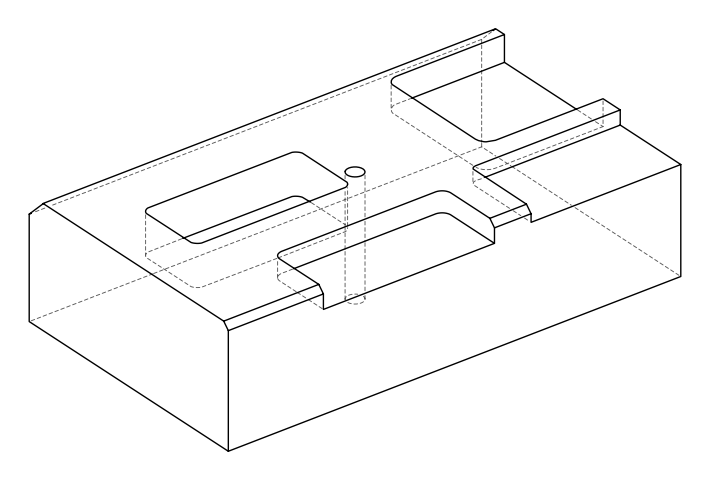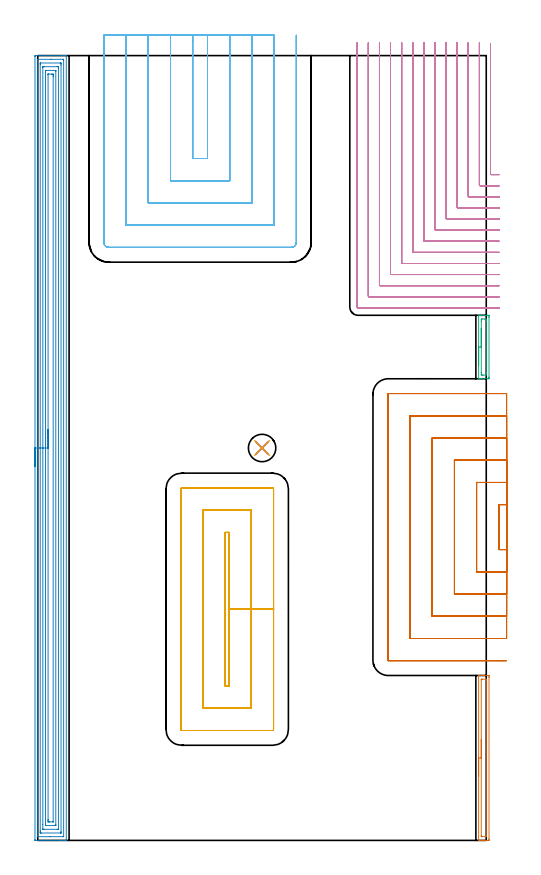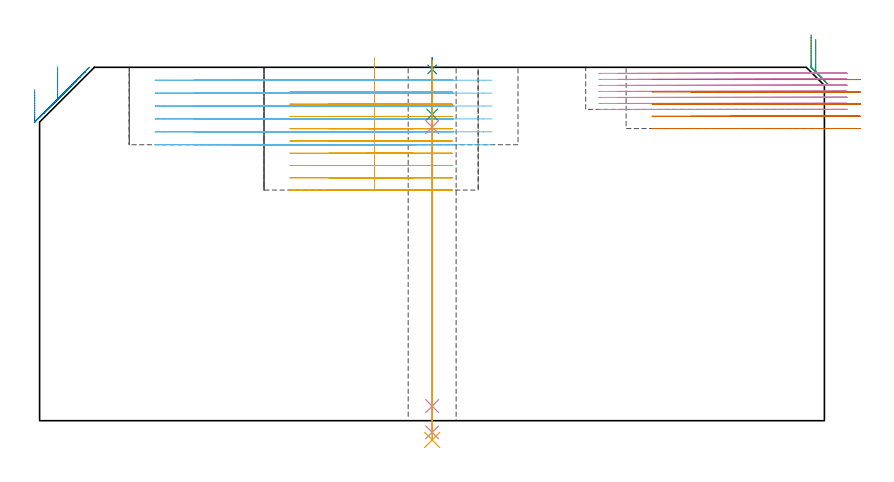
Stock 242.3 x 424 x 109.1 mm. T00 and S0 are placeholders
(PLAN: 11 operations, 6 tool changes, 109 min)
(1 AREA_MILL | FG_CHAMFER_SURFACE | UGT0205_001 | 1.62 min | 1455 mm3)
(2 AREA_MILL_1 | FG_CHAMFER_SURFACE_1 | UGT0205_001 | 20.71 min | 60550 mm3)
(3 AREA_MILL_2 | FG_CHAMFER_SURFACE_2 | UGT0205_001 | 0.74 min | 651 mm3)
(4 MILL_CORNER_NOTCH_RECTANGULAR | CORNER_NOTCH_RECTANGULAR | NXT0201_009 | Follow Part, ap 2, ae 75% | 29.34 min | 134325 mm3)
(5 MILL_RECTANGULAR_POCKET | POCKET_RECTANGULAR_STRAIGHT | NXT0201_012 | Follow Part, ap 4, ae 75% | 17.54 min | 366019 mm3)
(6 MILL_SLOT | SLOT_PARTIAL_RECTANGULAR | NXT0201_012 | Follow Part, ap 4, ae 75% | 19.97 min | 318946 mm3)
(7 MILL_SLOT_1 | SLOT_PARTIAL_RECTANGULAR_1 | NXT0201_012 | Follow Part, ap 4, ae 75% | 17.99 min | 184763 mm3)
(8 SPOT_DRILL | STEP1HOLE | NXT0321_9005460120000 | 0.03 min | 9 mm3)
(9 DRILL_BLIND_HOLE_INTO_CENTER | STEP1HOLE | UGT0301_492 | 0.07 min | 872 mm3)
(10 GUN_DRILL_THROUGH_HOLE | STEP1HOLE | UGT0307_006 | 0.54 min | 6095 mm3)
(11 DRILL_TO_ENLARGE_THROUGH_HOLE | STEP1HOLE | UGT0301_279 | 0.47 min | 11712 mm3)
(TOOL UGT0205_001 | Chamfer Mill 20 x 3 x 45 deg. | D20 FL50 Z2)
(TOOL NXT0201_009 | ENDMILL 8mm [2P460-0800-NA 1630] | D8 FL26 Z6)
(TOOL NXT0201_012 | ENDMILL 16mm [2P460-1600-NA 1630] | D16 FL38 Z6)
(TOOL NXT0321_9005460120000 | NC Spot Drill, 142deg, 12mm, Carbide, Uncoated | D12 PA142 FL30 Z2)
(TOOL UGT0301_492 | Carbide Drill 9.7 mm | D9.7 PA118 FL87 Z2)
(TOOL UGT0307_006 | Gun Drill 9 mm | D9 PA130 FL24 Z1)
(TOOL UGT0301_279 | Twist Drill 14.8 mm | D14.8 PA118 FL114 Z2)
(OP 1 AREA_MILL)
G17 G21 G94 G90
T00 M6
G54
G17 G0 G90 X238.2 Y34.55 S1061 M3
G43 Z119.1 H0
G94 G1 Y34.588 Z118.228 F250.
Y34.702 Z117.363
Y34.891 Z116.512
Y35.153 Z115.68
Y35.487 Z114.874
Y35.89 Z114.1
Y36.358 Z113.364
Y36.89 Z112.672
Y37.479 Z112.029
Y38.122 Z111.44
Y38.814 Z110.908
Y39.55 Z110.44
Y40.324 Z110.037
Y41.13 Z109.703
Y41.962 Z109.441
Y42.814 Z109.252
Y43.678 Z109.138
Y44.55 Z109.1
Y88.99
X238.203 Y89.09 Z109.089
X238.23 Y89.093 Z109.062
X238.484 Y89.1 Z108.814
X240.114 Z107.184
X240.555 Z106.742
X240.775 Z106.522
X241.445 Z105.852
X241.665 Z105.632
X242.335 Z104.958
X242.891 Z104.404
X243.226 Y89.099 Z104.069
X243.777 Y89.097 Z103.518
X243.791 Y89.093 Z103.505
X243.797 Y88.546 Z103.503
X243.8 Y87.972 Z103.5
Y0.87
X243.798 Y0.554 Z103.502
X243.791 Y0.007 Z103.505
X243.777 Y0.003 Z103.518
X243.226 Y0. Z104.069
X242.891 Z104.404
X242.335 Z104.958
X241.665 Z105.632
X241.445 Z105.852
X240.775 Z106.522
X240.555 Z106.742
X240.114 Z107.184
X239.215 Z108.084
X238.484 Z108.815
X238.23 Y0.007 Z109.062
X238.203 Y0.01 Z109.089
X238.2 Y0.11 Z109.1
Y44.55
X239.614 Z107.686
Y86.818
X239.615 Y86.869 Z107.685
X239.62 Y86.969 Z107.68
X239.63 Y87.09 Z107.67
X239.665 Y87.093 Z107.635
X240.223 Y87.099 Z107.077
X242.004 Z105.296
X242.335 Y87.093 Z104.965
X242.376 Y87.09 Z104.924
X242.383 Y86.919 Z104.917
X242.385 Y86.818 Z104.915
X242.386 Y86.768 Z104.914
Y2.282
X242.385 Y2.231 Z104.915
X242.38 Y2.131 Z104.92
X242.37 Y2.009 Z104.93
X242.335 Y2.007 Z104.965
X241.777 Y2. Z105.523
X239.996 Y2.001 Z107.304
X239.665 Y2.007 Z107.635
X239.624 Y2.01 Z107.676
X239.617 Y2.181 Z107.683
X239.615 Y2.282 Z107.685
X239.614 Y2.332 Z107.686
Y44.55
Y45.422 Z107.724
Y46.286 Z107.838
Y47.138 Z108.027
Y47.97 Z108.289
Y48.776 Z108.623
Y49.55 Z109.026
Y50.286 Z109.494
Y50.978 Z110.025
Y51.621 Z110.615
Y52.21 Z111.258
Y52.742 Z111.95
Y53.21 Z112.686
Y53.613 Z113.46
Y53.947 Z114.266
Y54.209 Z115.098
Y54.398 Z115.949
Y54.512 Z116.814
Y54.55 Z117.686
G0 Z119.1
M5
M2
(OP 2 AREA_MILL_1)
G17 G21 G94 G90
T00 M6
G54
G17 G0 G90 X-1.5 Y202. S1061 M3
G43 Z119.1 H0
Z102.2
G94 G1 Y202.038 Z101.328 F250.
Y202.152 Z100.464
Y202.341 Z99.612
Y202.603 Z98.78
Y202.937 Z97.974
Y203.34 Z97.2
Y203.808 Z96.464
Y204.34 Z95.772
Y204.929 Z95.129
Y205.572 Z94.54
Y206.264 Z94.008
Y207. Z93.54
Y207.774 Z93.137
Y208.58 Z92.803
Y209.412 Z92.541
Y210.263 Z92.352
Y211.128 Z92.238
Y212. Z92.2
Y423.376
X-1.496 Y423.777 Z92.202
X-1.492 Y423.99 Z92.206
X-1.276 Y424. Z92.422
X12.256 Z105.95
X13.674 Z107.37
X14.024 Z107.719
X14.725 Z108.424
X15.011 Z108.711
X15.381 Y423.993 Z109.072
X15.397 Y423.991 Z109.088
X15.4 Y423.823 Z109.1
Y0.177
X15.397 Y0.009 Z109.088
X15.381 Y0.007 Z109.072
X15.011 Y0. Z108.71
X14.725 Z108.424
X14.024 Z107.719
X12.79 Z106.487
X12.256 Z105.95
X11.639 Z105.334
X-1.276 Y0.001 Z92.421
X-1.492 Y0.01 Z92.206
X-1.499 Y0.226 Z92.199
Y0.254
X-1.5 Y212. Z92.2
X-0.086 Z93.614
Y421.802
X-0.085 Y421.909 Z93.615
X-0.082 Y421.962 Z93.618
X-0.08 Y421.981 Z93.62
X-0.053 Y421.99 Z93.647
X0.354 Y421.999 Z94.054
X7.189 Y422. Z100.889
X13.618 Y421.999 Z107.318
X13.863 Y421.993 Z107.563
X13.979 Y421.987 Z107.679
X13.985 Y421.628 Z107.685
X13.986 Y421.589 Z107.686
Y2.198
X13.985 Y2.091 Z107.685
X13.982 Y2.038 Z107.682
X13.98 Y2.019 Z107.68
X13.953 Y2.01 Z107.653
X13.546 Y2.001 Z107.246
X6.711 Y2. Z100.411
X0.282 Y2.001 Z93.982
X0.037 Y2.007 Z93.737
X-0.079 Y2.013 Z93.621
X-0.085 Y2.372 Z93.615
X-0.086 Y2.411 Z93.614
Y212.
X1.328 Z95.028
X1.329 Y419.226 Z95.029
X1.331 Y419.801 Z95.031
X1.334 Y419.96 Z95.034
X1.336 Y419.99 Z95.036
X1.382 Y419.995 Z95.082
X1.448 Y419.999 Z95.148
X12.059 Y420. Z105.759
X12.256 Y419.997 Z105.956
X12.452 Y419.99 Z106.152
X12.565 Y419.983 Z106.265
X12.568 Y419.907 Z106.268
X12.57 Y419.801 Z106.27
X12.571 Y419.482 Z106.271
Y418.907
Y4.774
X12.569 Y4.199 Z106.269
X12.566 Y4.04 Z106.266
X12.564 Y4.01 Z106.264
X12.518 Y4.005 Z106.218
X12.452 Y4.001 Z106.152
X1.841 Y4. Z95.541
X1.644 Y4.003 Z95.344
X1.448 Y4.01 Z95.148
X1.335 Y4.017 Z95.035
X1.332 Y4.093 Z95.032
X1.33 Y4.199 Z95.03
X1.329 Y4.518 Z95.029
X1.328 Y5.093 Z95.028
Y212.
X2.743 Z96.443
Y417.797
X2.744 Y417.894 Z96.444
X2.746 Y417.953 Z96.446
X2.749 Y417.98 Z96.449
X2.762 Y417.99 Z96.462
X2.977 Y417.995 Z96.677
X3.413 Y418. Z97.113
X10.501 Z104.201
X10.925 Y417.995 Z104.625
X11.137 Y417.99 Z104.837
X11.151 Y417.985 Z104.851
X11.154 Y417.968 Z104.854
X11.156 Y417.931 Z104.856
X11.157 Y417.877 Z104.857
Y417.336
Y6.203
X11.156 Y6.106 Z104.856
X11.154 Y6.047 Z104.854
X11.151 Y6.02 Z104.851
X11.138 Y6.01 Z104.838
X10.923 Y6.005 Z104.623
X10.487 Y6. Z104.187
X3.399 Z97.099
X2.975 Y6.005 Z96.675
X2.763 Y6.01 Z96.463
X2.749 Y6.015 Z96.449
X2.746 Y6.032 Z96.446
X2.744 Y6.069 Z96.444
X2.743 Y8.668 Z96.443
Y212.
X4.157 Z97.857
Y415.474
X4.158 Y415.616 Z97.858
X4.162 Y415.899 Z97.862
X4.164 Y415.975 Z97.864
X4.176 Y415.99 Z97.876
X4.215 Y415.994 Z97.915
X4.297 Y415.997 Z97.997
X4.521 Y416. Z98.221
X9.603 Y415.999 Z103.303
X9.697 Y415.997 Z103.397
X9.724 Y415.994 Z103.424
X9.733 Y415.992 Z103.433
X9.736 Y415.945 Z103.436
X9.74 Y415.757 Z103.44
X9.743 Y415.474 Z103.443
Y415.332
Y8.526
X9.742 Y8.384 Z103.442
X9.738 Y8.101 Z103.438
X9.736 Y8.025 Z103.436
X9.724 Y8.01 Z103.424
X9.685 Y8.006 Z103.385
X9.603 Y8.003 Z103.303
X9.379 Y8. Z103.079
X4.297 Y8.001 Z97.997
X4.203 Y8.003 Z97.903
X4.176 Y8.006 Z97.876
X4.167 Y8.008 Z97.867
X4.164 Y8.054 Z97.864
X4.16 Y8.243 Z97.86
X4.157 Y8.526 Z97.857
Y8.668
Y212.
X5.571 Z99.271
X5.572 Y413.795 Z99.272
X5.573 Y413.92 Z99.273
X5.576 Y413.981 Z99.276
X5.578 Y413.989 Z99.278
X5.586 Y413.993 Z99.286
X5.617 Y413.998 Z99.317
X7.384 Y414. Z101.084
X7.834 Y413.999 Z101.534
X8.272 Y413.996 Z101.972
X8.319 Y413.99 Z102.019
X8.322 Y413.945 Z102.022
X8.326 Y413.545 Z102.026
X8.328 Y413.045 Z102.028
X8.329 Y412.651 Z102.029
X8.328 Y10.205 Z102.028
X8.327 Y10.08 Z102.027
X8.324 Y10.019 Z102.024
X8.322 Y10.011 Z102.022
X8.314 Y10.007 Z102.014
X8.283 Y10.002 Z101.983
X6.516 Y10. Z100.216
X6.066 Y10.001 Z99.766
X5.628 Y10.004 Z99.328
X5.581 Y10.01 Z99.281
X5.578 Y10.055 Z99.278
X5.574 Y10.455 Z99.274
X5.571 Y10.955 Z99.271
Y11.349
Y212.
Y212.872 Z99.309
Y213.736 Z99.423
Y214.588 Z99.612
Y215.42 Z99.874
Y216.226 Z100.208
Y217. Z100.611
Y217.736 Z101.08
Y218.428 Z101.611
Y219.071 Z102.2
Y219.66 Z102.843
Y220.191 Z103.535
Y220.66 Z104.271
Y221.063 Z105.045
Y221.397 Z105.851
Y221.659 Z106.683
Y221.848 Z107.535
Y221.962 Z108.4
Y222. Z109.271
G0 Z119.1
M5
M2
(OP 3 AREA_MILL_2)
G17 G21 G94 G90
T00 M6
G54
G17 G0 G90 X238.2 Y256.55 S1061 M3
G43 Z119.1 H0
G94 G1 Y256.588 Z118.228 F250.
Y256.702 Z117.363
Y256.891 Z116.512
Y257.153 Z115.68
Y257.487 Z114.874
Y257.89 Z114.1
Y258.358 Z113.364
Y258.89 Z112.672
Y259.479 Z112.029
Y260.122 Z111.439
Y260.814 Z110.908
Y261.55 Z110.44
Y262.324 Z110.037
Y263.13 Z109.703
Y263.962 Z109.441
Y264.813 Z109.252
Y265.678 Z109.138
Y266.55 Z109.1
Y283.527
X238.203 Y283.69 Z109.088
X238.248 Y283.693 Z109.043
X238.646 Y283.7 Z108.654
X238.973 Z108.326
X239.665 Z107.63
X240.9 Z106.396
X241.445 Z105.849
X242.063 Z105.232
X242.335 Z104.96
X242.953 Z104.343
X243.226 Y283.698 Z104.07
X243.791 Y283.692 Z103.505
X243.794 Y283.65 Z103.503
X243.799 Y283.08 Z103.501
X243.8 Y282.503 Z103.5
Y250.337
X243.799 Y250.02 Z103.501
X243.794 Y249.45 Z103.503
X243.791 Y249.408 Z103.505
X243.226 Y249.4 Z104.07
X241.445 Z105.849
X240.01 Z107.286
X239.665 Z107.63
X238.974 Z108.326
X238.646 Z108.654
X238.248 Y249.407 Z109.043
X238.203 Y249.41 Z109.088
X238.2 Y249.573 Z109.1
Y266.55
X239.614 Z107.686
Y280.45
X239.618 Y281.293 Z107.682
X239.62 Y281.337 Z107.68
X239.665 Y281.69 Z107.635
X240.152 Y281.698 Z107.148
X241.445 Y281.699 Z105.855
X241.932 Y281.697 Z105.368
X242.335 Y281.69 Z104.965
X242.379 Y281.293 Z104.921
X242.382 Y281.246 Z104.918
X242.386 Y280.399 Z104.914
Y280.349
Y252.65
X242.382 Y251.807 Z104.918
X242.38 Y251.763 Z104.921
X242.335 Y251.41 Z104.965
X241.848 Y251.402 Z105.452
X240.555 Y251.401 Z106.745
X240.067 Y251.403 Z107.233
X239.665 Y251.41 Z107.635
X239.621 Y251.807 Z107.679
X239.618 Y251.854 Z107.682
X239.614 Y252.701 Z107.686
Y252.751
Y266.55
Y267.422 Z107.724
Y268.286 Z107.838
Y269.138 Z108.027
Y269.97 Z108.289
Y270.776 Z108.623
Y271.55 Z109.026
Y272.286 Z109.494
Y272.978 Z110.025
Y273.621 Z110.615
Y274.21 Z111.258
Y274.741 Z111.95
Y275.21 Z112.686
Y275.613 Z113.46
Y275.947 Z114.266
Y276.209 Z115.098
Y276.398 Z115.949
Y276.512 Z116.814
Y276.55 Z117.686
G0 Z119.1
M5
M2
(OP 4 MILL_CORNER_NOTCH_RECTANGULAR)
G17 G21 G94 G90
T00 M6
G54
G17 G0 G90 X244.6 Y430.273 S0 M3
G43 Z119.1 H1
Z107.243
G94 G1 Y427.273 F250.
Y360.095 F500.
G3 X244.994 Y359.7 R0.4
G1 X246.155
X246.3
X249.3 Y359.694 F250.
G0 Z119.1
X238.6 Y431.
Z107.243
G1 Y428.
Y354.095 F500.
G3 X238.995 Y353.7 R0.4
G1 X246.155
X246.3
X249.3 Y353.693 F250.
G0 Z119.1
X232.6 Y431.
Z107.243
G1 Y428.
Y348.095 F500.
G3 X232.995 Y347.7 R0.4
G1 X246.155
X246.3
X249.3 Y347.693 F250.
G0 Z119.1
X226.6 Y431.
Z107.243
G1 Y428.
Y342.095 F500.
G3 X226.995 Y341.7 R0.4
G1 X246.155
X246.3
X249.3 Y341.692 F250.
G0 Z119.1
X220.6 Y431.
Z107.243
G1 Y428.
Y336.095 F500.
G3 X220.995 Y335.7 R0.4
G1 X246.155
X246.3
X249.3 Y335.691 F250.
G0 Z119.1
X214.6 Y431.
Z107.243
G1 Y428.
Y330.096 F500.
G3 X214.996 Y329.7 R0.4
G1 X246.155
X246.3
X249.3 Y329.689 F250.
G0 Z119.1
X208.6 Y431.
Z107.243
G1 Y428.
Y324.096 F500.
G3 X208.996 Y323.7 R0.4
G1 X246.155
X246.3
X249.3 Y323.688 F250.
G0 Z119.1
X202.6 Y431.
Z107.243
G1 Y428.
Y318.096 F500.
G3 X202.996 Y317.7 R0.4
G1 X246.155
X246.3
X249.3 Y317.685 F250.
G0 Z119.1
X196.6 Y431.
Z107.243
G1 Y428.
Y312.096 F500.
G3 X196.996 Y311.7 R0.4
G1 X246.155
X246.3
X249.3 Y311.681 F250.
G0 Z119.1
X190.6 Y431.
Z107.243
G1 Y428.
Y306.097 F500.
G3 X190.997 Y305.7 R0.4
G1 X246.155
X246.3 Y305.699
X249.3 Y305.675 F250.
G0 Z119.1
X184.6 Y431.
Z107.243
G1 Y428.
Y300.097 F500.
G3 X184.997 Y299.7 R0.4
G1 X246.155
X246.3 Y299.699
X249.3 Y299.663 F250.
G0 Z119.1
X178.6 Y431.
Z107.243
G1 Y428.
Y294.097 F500.
G3 X178.997 Y293.7 R0.4
G1 X246.155
X246.3 Y293.698
X249.299 Y293.626 F250.
G0 Z119.1
X172.6 Y431.
Z107.243
G1 Y428.
Y288.2 F500.
G3 X173.1 Y287.7 R0.5
G1 X246.155
X249.155 F250.
G0 Z119.1
X244.6 Y430.273
Z105.386
G1 Y427.273
Y360.095 F500.
G3 X244.994 Y359.7 R0.4
G1 X246.3
X249.3 F250.
G0 Z119.1
X238.6 Y431.
Z105.386
G1 Y428.
Y354.095 F500.
G3 X238.995 Y353.7 R0.4
G1 X246.3
X249.3 F250.
G0 Z119.1
X232.6 Y431.
Z105.386
G1 Y428.
Y348.095 F500.
G3 X232.995 Y347.7 R0.4
G1 X246.3
X249.3 F250.
G0 Z119.1
X226.6 Y431.
Z105.386
G1 Y428.
Y342.095 F500.
G3 X226.995 Y341.7 R0.4
G1 X246.3
X249.3 F250.
G0 Z119.1
X220.6 Y431.
Z105.386
G1 Y428.
Y336.095 F500.
G3 X220.995 Y335.7 R0.4
G1 X246.3
X249.3 F250.
G0 Z119.1
X214.6 Y431.
Z105.386
G1 Y428.
Y330.096 F500.
G3 X214.996 Y329.7 R0.4
G1 X246.3
X249.3 F250.
G0 Z119.1
X208.6 Y431.
Z105.386
G1 Y428.
Y324.096 F500.
G3 X208.996 Y323.7 R0.4
G1 X246.3
X249.3 F250.
G0 Z119.1
X202.6 Y431.
Z105.386
G1 Y428.
Y318.096 F500.
G3 X202.996 Y317.7 R0.4
G1 X246.3
X249.3 F250.
G0 Z119.1
X196.6 Y431.
Z105.386
G1 Y428.
Y312.096 F500.
G3 X196.996 Y311.7 R0.4
G1 X246.3
X249.3 F250.
G0 Z119.1
X190.6 Y431.
Z105.386
G1 Y428.
Y306.097 F500.
G3 X190.997 Y305.7 R0.4
G1 X246.3
X249.3 F250.
G0 Z119.1
X184.6 Y431.
Z105.386
G1 Y428.
Y300.097 F500.
G3 X184.997 Y299.7 R0.4
G1 X246.3
X249.3 F250.
G0 Z119.1
X178.6 Y431.
Z105.386
G1 Y428.
Y294.097 F500.
G3 X178.997 Y293.7 R0.4
G1 X246.3
X249.3 F250.
G0 Z119.1
X172.6 Y431.
Z105.386
G1 Y428.
Y288.2 F500.
G3 X173.1 Y287.7 R0.5
G1 X246.3
X249.3 F250.
G0 Z119.1
X244.6 Y430.273
Z103.529
G1 Y427.273
Y360.095 F500.
G3 X244.994 Y359.7 R0.4
G1 X246.3
X249.3 F250.
G0 Z119.1
X238.6 Y431.
Z103.529
G1 Y428.
Y354.095 F500.
G3 X238.995 Y353.7 R0.4
G1 X246.3
X249.3 F250.
G0 Z119.1
X232.6 Y431.
Z103.529
G1 Y428.
Y348.095 F500.
G3 X232.995 Y347.7 R0.4
G1 X246.3
X249.3 F250.
G0 Z119.1
X226.6 Y431.
Z103.529
G1 Y428.
Y342.095 F500.
G3 X226.995 Y341.7 R0.4
G1 X246.3
X249.3 F250.
G0 Z119.1
X220.6 Y431.
Z103.529
G1 Y428.
Y336.095 F500.
G3 X220.995 Y335.7 R0.4
G1 X246.3
X249.3 F250.
G0 Z119.1
X214.6 Y431.
Z103.529
G1 Y428.
Y330.096 F500.
G3 X214.996 Y329.7 R0.4
G1 X246.3
X249.3 F250.
G0 Z119.1
X208.6 Y431.
Z103.529
G1 Y428.
Y324.096 F500.
G3 X208.996 Y323.7 R0.4
G1 X246.3
X249.3 F250.
G0 Z119.1
X202.6 Y431.
Z103.529
G1 Y428.
Y318.096 F500.
G3 X202.996 Y317.7 R0.4
G1 X246.3
X249.3 F250.
G0 Z119.1
X196.6 Y431.
Z103.529
G1 Y428.
Y312.096 F500.
G3 X196.996 Y311.7 R0.4
G1 X246.3
X249.3 F250.
G0 Z119.1
X190.6 Y431.
Z103.529
G1 Y428.
Y306.097 F500.
G3 X190.997 Y305.7 R0.4
G1 X246.3
X249.3 F250.
G0 Z119.1
X184.6 Y431.
Z103.529
G1 Y428.
Y300.097 F500.
G3 X184.997 Y299.7 R0.4
G1 X246.3
X249.3 F250.
G0 Z119.1
X178.6 Y431.
Z103.529
G1 Y428.
Y294.097 F500.
G3 X178.997 Y293.7 R0.4
G1 X246.3
X249.3 F250.
G0 Z119.1
X172.6 Y431.
Z103.529
G1 Y428.
Y288.2 F500.
G3 X173.1 Y287.7 R0.5
G1 X246.3
X249.3 F250.
G0 Z119.1
X244.6 Y430.273
Z101.671
G1 Y427.273
Y360.095 F500.
G3 X244.995 Y359.7 R0.4
G1 X246.3
X249.3 F250.
G0 Z119.1
X238.6 Y431.
Z101.671
G1 Y428.
Y354.095 F500.
G3 X238.995 Y353.7 R0.4
G1 X246.3
X249.3 F250.
G0 Z119.1
X232.6 Y431.
Z101.671
G1 Y428.
Y348.095 F500.
G3 X232.995 Y347.7 R0.4
G1 X246.3
X249.3 F250.
G0 Z119.1
X226.6 Y431.
Z101.671
G1 Y428.
Y342.095 F500.
G3 X226.995 Y341.7 R0.4
G1 X246.3
X249.3 F250.
G0 Z119.1
X220.6 Y431.
Z101.671
G1 Y428.
Y336.095 F500.
G3 X220.995 Y335.7 R0.4
G1 X246.3
X249.3 F250.
G0 Z119.1
X214.6 Y431.
Z101.671
G1 Y428.
Y330.096 F500.
G3 X214.996 Y329.7 R0.4
G1 X246.3
X249.3 F250.
G0 Z119.1
X208.6 Y431.
Z101.671
G1 Y428.
Y324.096 F500.
G3 X208.996 Y323.7 R0.4
G1 X246.3
X249.3 F250.
G0 Z119.1
X202.6 Y431.
Z101.671
G1 Y428.
Y318.096 F500.
G3 X202.996 Y317.7 R0.4
G1 X246.3
X249.3 F250.
G0 Z119.1
X196.6 Y431.
Z101.671
G1 Y428.
Y312.096 F500.
G3 X196.996 Y311.7 R0.4
G1 X246.3
X249.3 F250.
G0 Z119.1
X190.6 Y431.
Z101.671
G1 Y428.
Y306.097 F500.
G3 X190.997 Y305.7 R0.4
G1 X246.3
X249.3 F250.
G0 Z119.1
X184.6 Y431.
Z101.671
G1 Y428.
Y300.097 F500.
G3 X184.997 Y299.7 R0.4
G1 X246.3
X249.3 F250.
G0 Z119.1
X178.6 Y431.
Z101.671
G1 Y428.
Y294.097 F500.
G3 X178.997 Y293.7 R0.4
G1 X246.3
X249.3 F250.
G0 Z119.1
X172.6 Y431.
Z101.671
G1 Y428.
Y288.2 F500.
G3 X173.1 Y287.7 R0.5
G1 X246.3
X249.3 F250.
G0 Z119.1
X244.6 Y430.273
Z99.814
G1 Y427.273
Y360.094 F500.
G3 X244.995 Y359.7 R0.4
G1 X246.3
X249.3 F250.
G0 Z119.1
X238.6 Y431.
Z99.814
G1 Y428.
Y354.095 F500.
G3 X238.995 Y353.7 R0.4
G1 X246.3
X249.3 F250.
G0 Z119.1
X232.6 Y431.
Z99.814
G1 Y428.
Y348.095 F500.
G3 X232.995 Y347.7 R0.4
G1 X246.3
X249.3 F250.
G0 Z119.1
X226.6 Y431.
Z99.814
G1 Y428.
Y342.095 F500.
G3 X226.995 Y341.7 R0.4
G1 X246.3
X249.3 F250.
G0 Z119.1
X220.6 Y431.
Z99.814
G1 Y428.
Y336.095 F500.
G3 X220.995 Y335.7 R0.4
G1 X246.3
X249.3 F250.
G0 Z119.1
X214.6 Y431.
Z99.814
G1 Y428.
Y330.096 F500.
G3 X214.996 Y329.7 R0.4
G1 X246.3
X249.3 F250.
G0 Z119.1
X208.6 Y431.
Z99.814
G1 Y428.
Y324.096 F500.
G3 X208.996 Y323.7 R0.4
G1 X246.3
X249.3 F250.
G0 Z119.1
X202.6 Y431.
Z99.814
G1 Y428.
Y318.096 F500.
G3 X202.996 Y317.7 R0.4
G1 X246.3
X249.3 F250.
G0 Z119.1
X196.6 Y431.
Z99.814
G1 Y428.
Y312.096 F500.
G3 X196.996 Y311.7 R0.4
G1 X246.3
X249.3 F250.
G0 Z119.1
X190.6 Y431.
Z99.814
G1 Y428.
Y306.097 F500.
G3 X190.997 Y305.7 R0.4
G1 X246.3
X249.3 F250.
G0 Z119.1
X184.6 Y431.
Z99.814
G1 Y428.
Y300.097 F500.
G3 X184.997 Y299.7 R0.4
G1 X246.3
X249.3 F250.
G0 Z119.1
X178.6 Y431.
Z99.814
G1 Y428.
Y294.097 F500.
G3 X178.997 Y293.7 R0.4
G1 X246.3
X249.3 F250.
G0 Z119.1
X172.6 Y431.
Z99.814
G1 Y428.
Y288.2 F500.
G3 X173.1 Y287.7 R0.5
G1 X246.3
X249.3 F250.
G0 Z119.1
X244.6 Y430.273
Z97.957
G1 Y427.273
Y360.094 F500.
G3 X244.994 Y359.7 R0.4
G1 X246.3
X249.3 F250.
G0 Z119.1
X238.6 Y431.
Z97.957
G1 Y428.
Y354.095 F500.
G3 X238.995 Y353.7 R0.4
G1 X246.3
X249.3 F250.
G0 Z119.1
X232.6 Y431.
Z97.957
G1 Y428.
Y348.095 F500.
G3 X232.995 Y347.7 R0.4
G1 X246.3
X249.3 F250.
G0 Z119.1
X226.6 Y431.
Z97.957
G1 Y428.
Y342.095 F500.
G3 X226.995 Y341.7 R0.4
G1 X246.3
X249.3 F250.
G0 Z119.1
X220.6 Y431.
Z97.957
G1 Y428.
Y336.095 F500.
G3 X220.995 Y335.7 R0.4
G1 X246.3
X249.3 F250.
G0 Z119.1
X214.6 Y431.
Z97.957
G1 Y428.
Y330.096 F500.
G3 X214.996 Y329.7 R0.4
G1 X246.3
X249.3 F250.
G0 Z119.1
X208.6 Y431.
Z97.957
G1 Y428.
Y324.096 F500.
G3 X208.996 Y323.7 R0.4
G1 X246.3
X249.3 F250.
G0 Z119.1
X202.6 Y431.
Z97.957
G1 Y428.
Y318.096 F500.
G3 X202.996 Y317.7 R0.4
G1 X246.3
X249.3 F250.
G0 Z119.1
X196.6 Y431.
Z97.957
G1 Y428.
Y312.096 F500.
G3 X196.996 Y311.7 R0.4
G1 X246.3
X249.3 F250.
G0 Z119.1
X190.6 Y431.
Z97.957
G1 Y428.
Y306.097 F500.
G3 X190.997 Y305.7 R0.4
G1 X246.3
X249.3 F250.
G0 Z119.1
X184.6 Y431.
Z97.957
G1 Y428.
Y300.097 F500.
G3 X184.997 Y299.7 R0.4
G1 X246.3
X249.3 F250.
G0 Z119.1
X178.6 Y431.
Z97.957
G1 Y428.
Y294.097 F500.
G3 X178.997 Y293.7 R0.4
G1 X246.3
X249.3 F250.
G0 Z119.1
X172.6 Y431.
Z97.957
G1 Y428.
Y288.2 F500.
G3 X173.1 Y287.7 R0.5
G1 X246.3
X249.3 F250.
G0 Z119.1
X244.6 Y430.273
Z96.1
G1 Y427.273
Y360.095 F500.
G3 X244.994 Y359.7 R0.4
G1 X246.3
X249.3 F250.
G0 Z119.1
X238.6 Y431.
Z96.1
G1 Y428.
Y354.095 F500.
G3 X238.995 Y353.7 R0.4
G1 X246.3
X249.3 F250.
G0 Z119.1
X232.6 Y431.
Z96.1
G1 Y428.
Y348.095 F500.
G3 X232.995 Y347.7 R0.4
G1 X246.3
X249.3 F250.
G0 Z119.1
X226.6 Y431.
Z96.1
G1 Y428.
Y342.095 F500.
G3 X226.995 Y341.7 R0.4
G1 X246.3
X249.3 F250.
G0 Z119.1
X220.6 Y431.
Z96.1
G1 Y428.
Y336.095 F500.
G3 X220.995 Y335.7 R0.4
G1 X246.3
X249.3 F250.
G0 Z119.1
X214.6 Y431.
Z96.1
G1 Y428.
Y330.096 F500.
G3 X214.996 Y329.7 R0.4
G1 X246.3
X249.3 F250.
G0 Z119.1
X208.6 Y431.
Z96.1
G1 Y428.
Y324.096 F500.
G3 X208.996 Y323.7 R0.4
G1 X246.3
X249.3 F250.
G0 Z119.1
X202.6 Y431.
Z96.1
G1 Y428.
Y318.096 F500.
G3 X202.996 Y317.7 R0.4
G1 X246.3
X249.3 F250.
G0 Z119.1
X196.6 Y431.
Z96.1
G1 Y428.
Y312.096 F500.
G3 X196.996 Y311.7 R0.4
G1 X246.3
X249.3 F250.
G0 Z119.1
X190.6 Y431.
Z96.1
G1 Y428.
Y306.097 F500.
G3 X190.997 Y305.7 R0.4
G1 X246.3
X249.3 F250.
G0 Z119.1
X184.6 Y431.
Z96.1
G1 Y428.
Y300.097 F500.
G3 X184.997 Y299.7 R0.4
G1 X246.3
X249.3 F250.
G0 Z119.1
X178.6 Y431.
Z96.1
G1 Y428.
Y294.097 F500.
G3 X178.997 Y293.7 R0.4
G1 X246.3
X249.3 F250.
G0 Z119.1
X172.6 Y431.
Z96.1
G1 Y428.
Y288.2 F500.
G3 X173.1 Y287.7 R0.5
G1 X246.3
X249.3 F250.
G0 Z119.1
M5
M2
(OP 5 MILL_RECTANGULAR_POCKET)
G17 G21 G94 G90
T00 M6
G54
G17 G0 G90 X103.4 Y99.559 S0 M3
G43 Z119.1 H1
Z112.1
G94 G1 Y124.9 Z105.31 F250.
Y166.4 F500.
X101.3
Y83.4
X103.4
Y124.9
X115.4
Y178.4
X89.3
Y71.4
X115.4
Y124.9
X127.4
Y189.9
G3 X126.9 Y190.4 R0.5
G1 X77.8
G3 X77.3 Y189.9 R0.5
G1 Y59.9
G3 X77.8 Y59.4 R0.5
G1 X126.9
G3 X127.4 Y59.9 R0.5
G1 Y124.9
Y125.9
G0 X103.4 Y99.559 Z108.31
G1 Y124.9 Z101.52 F250.
Y166.4 F500.
X101.3
Y83.4
X103.4
Y124.9
X115.4
Y178.4
X89.3
Y71.4
X115.4
Y124.9
X127.4
Y189.9
G3 X126.9 Y190.4 R0.5
G1 X77.8
G3 X77.3 Y189.9 R0.5
G1 Y59.9
G3 X77.8 Y59.4 R0.5
G1 X126.9
G3 X127.4 Y59.9 R0.5
G1 Y124.9
Y125.9
G0 X103.4 Y99.559 Z104.52
G1 Y124.9 Z97.73 F250.
Y166.4 F500.
X101.3
Y83.4
X103.4
Y124.9
X115.4
Y178.4
X89.3
Y71.4
X115.4
Y124.9
X127.4
Y189.9
G3 X126.9 Y190.4 R0.5
G1 X77.8
G3 X77.3 Y189.9 R0.5
G1 Y59.9
G3 X77.8 Y59.4 R0.5
G1 X126.9
G3 X127.4 Y59.9 R0.5
G1 Y124.9
Y125.9
G0 X103.4 Y99.559 Z100.73
G1 Y124.9 Z93.94 F250.
Y166.4 F500.
X101.3
Y83.4
X103.4
Y124.9
X115.4
Y178.4
X89.3
Y71.4
X115.4
Y124.9
X127.4
Y189.9
G3 X126.9 Y190.4 R0.5
G1 X77.8
G3 X77.3 Y189.9 R0.5
G1 Y59.9
G3 X77.8 Y59.4 R0.5
G1 X126.9
G3 X127.4 Y59.9 R0.5
G1 Y124.9
Y125.9
G0 X103.4 Y99.559 Z96.94
G1 Y124.9 Z90.15 F250.
Y166.4 F500.
X101.3
Y83.4
X103.4
Y124.9
X115.4
Y178.4
X89.3
Y71.4
X115.4
Y124.9
X127.4
Y189.9
G3 X126.9 Y190.4 R0.5
G1 X77.8
G3 X77.3 Y189.9 R0.5
G1 Y59.9
G3 X77.8 Y59.4 R0.5
G1 X126.9
G3 X127.4 Y59.9 R0.5
G1 Y124.9
Y125.9
G0 X103.4 Y99.559 Z93.15
G1 Y124.9 Z86.36 F250.
Y166.4 F500.
X101.3
Y83.4
X103.4
Y124.9
X115.4
Y178.4
X89.3
Y71.4
X115.4
Y124.9
X127.4
Y189.9
G3 X126.9 Y190.4 R0.5
G1 X77.8
G3 X77.3 Y189.9 R0.5
G1 Y59.9
G3 X77.8 Y59.4 R0.5
G1 X126.9
G3 X127.4 Y59.9 R0.5
G1 Y124.9
Y125.9
G0 X103.4 Y99.559 Z89.36
G1 Y124.9 Z82.57 F250.
Y166.4 F500.
X101.3
Y83.4
X103.4
Y124.9
X115.4
Y178.4
X89.3
Y71.4
X115.4
Y124.9
X127.4
Y189.9
G3 X126.9 Y190.4 R0.5
G1 X77.8
G3 X77.3 Y189.9 R0.5
G1 Y59.9
G3 X77.8 Y59.4 R0.5
G1 X126.9
G3 X127.4 Y59.9 R0.5
G1 Y124.9
Y125.9
G0 X103.4 Y99.559 Z85.57
G1 Y124.9 Z78.78 F250.
Y166.4 F500.
X101.3
Y83.4
X103.4
Y124.9
X115.4
Y178.4
X89.3
Y71.4
X115.4
Y124.9
X127.4
Y189.9
G3 X126.9 Y190.4 R0.5
G1 X77.8
G3 X77.3 Y189.9 R0.5
G1 Y59.9
G3 X77.8 Y59.4 R0.5
G1 X126.9
G3 X127.4 Y59.9 R0.5
G1 Y124.9
Y125.9
G0 X103.4 Y99.559 Z81.78
G1 Y124.9 Z74.99 F250.
Y166.4 F500.
X101.3
Y83.4
X103.4
Y124.9
X115.4
Y178.4
X89.3
Y71.4
X115.4
Y124.9
X127.4
Y189.9
G3 X126.9 Y190.4 R0.5
G1 X77.8
G3 X77.3 Y189.9 R0.5
G1 Y59.9
G3 X77.8 Y59.4 R0.5
G1 X126.9
G3 X127.4 Y59.9 R0.5
G1 Y124.9
Y125.9
G0 X103.4 Y99.559 Z77.99
G1 Y124.9 Z71.2 F250.
Y166.4 F500.
X101.3
Y83.4
X103.4
Y124.9
X115.4
Y178.4
X89.3
Y71.4
X115.4
Y124.9
X127.4
Y189.9
G3 X126.9 Y190.4 R0.5
G1 X77.8
G3 X77.3 Y189.9 R0.5
G1 Y59.9
G3 X77.8 Y59.4 R0.5
G1 X126.9
G3 X127.4 Y59.9 R0.5
G1 Y124.9
Y125.9
G0 Z119.1
M5
M2
(OP 6 MILL_SLOT)
G17 G21 G94 G90
T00 M6
G54
G17 G0 G90 X83.7 Y435. S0 M3
G43 Z119.1 H1
Z105.117
G94 G1 Y432. F250.
Y368.4 F500.
X91.7
Y432.
Y435. F250.
X71.7
Y432.
Y356.4 F500.
X103.7
Y432.
Y435. F250.
X59.7
Y432.
Y344.4 F500.
X115.7
Y432.
Y435. F250.
X47.7
Y432.
Y332.4 F500.
X127.7
Y432.
Y435. F250.
X35.7
Y432.
Y323.1 F500.
G3 X38.4 Y320.4 R2.7
G1 X137.
G3 X139.7 Y323.1 R2.7
G1 Y432.
Y435. F250.
G0 X83.7 Z101.133
G1 Y432.
Y368.4 F500.
X91.7
Y432.
Y435. F250.
X71.7
Y432.
Y356.4 F500.
X103.7
Y432.
Y435. F250.
X59.7
Y432.
Y344.4 F500.
X115.7
Y432.
Y435. F250.
X47.7
Y432.
Y332.4 F500.
X127.7
Y432.
Y435. F250.
X35.7
Y432.
Y323.1 F500.
G3 X38.4 Y320.4 R2.7
G1 X137.
G3 X139.7 Y323.1 R2.7
G1 Y432.
Y435. F250.
G0 X83.7 Z97.15
G1 Y432.
Y368.4 F500.
X91.7
Y432.
Y435. F250.
X71.7
Y432.
Y356.4 F500.
X103.7
Y432.
Y435. F250.
X59.7
Y432.
Y344.4 F500.
X115.7
Y432.
Y435. F250.
X47.7
Y432.
Y332.4 F500.
X127.7
Y432.
Y435. F250.
X35.7
Y432.
Y323.1 F500.
G3 X38.4 Y320.4 R2.7
G1 X137.
G3 X139.7 Y323.1 R2.7
G1 Y432.
Y435. F250.
G0 X83.7 Z93.167
G1 Y432.
Y368.4 F500.
X91.7
Y432.
Y435. F250.
X71.7
Y432.
Y356.4 F500.
X103.7
Y432.
Y435. F250.
X59.7
Y432.
Y344.4 F500.
X115.7
Y432.
Y435. F250.
X47.7
Y432.
Y332.4 F500.
X127.7
Y432.
Y435. F250.
X35.7
Y432.
Y323.1 F500.
G3 X38.4 Y320.4 R2.7
G1 X137.
G3 X139.7 Y323.1 R2.7
G1 Y432.
Y435. F250.
G0 X83.7 Z89.183
G1 Y432.
Y368.4 F500.
X91.7
Y432.
Y435. F250.
X71.7
Y432.
Y356.4 F500.
X103.7
Y432.
Y435. F250.
X59.7
Y432.
Y344.4 F500.
X115.7
Y432.
Y435. F250.
X47.7
Y432.
Y332.4 F500.
X127.7
Y432.
Y435. F250.
X35.7
Y432.
Y323.1 F500.
G3 X38.4 Y320.4 R2.7
G1 X137.
G3 X139.7 Y323.1 R2.7
G1 Y432.
Y435. F250.
G0 X83.7 Z85.2
G1 Y432.
Y368.4 F500.
X91.7
Y432.
Y435. F250.
X71.7
Y432.
Y356.4 F500.
X103.7
Y432.
Y435. F250.
X59.7
Y432.
Y344.4 F500.
X115.7
Y432.
Y435. F250.
X47.7
Y432.
Y332.4 F500.
X127.7
Y432.
Y435. F250.
X35.7
Y432.
Y323.1 F500.
G3 X38.4 Y320.4 R2.7
G1 X137.
G3 X139.7 Y323.1 R2.7
G1 Y432.
Y435. F250.
G0 Z119.1
M5
M2
(OP 7 MILL_SLOT_1)
G17 G21 G94 G90
T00 M6
G54
G17 G0 G90 X253.3 Y181.4 S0 M3
G43 Z119.1 H1
Z105.32
G94 G1 X250.3 F250.
X249.1 F500.
Y157.1
X250.3
X253.3 F250.
Y193.4
X250.3
X237.1 F500.
Y145.1
X250.3
X253.3 F250.
Y205.4
X250.3
X225.1 F500.
Y133.1
X250.3
X253.3 F250.
Y217.4
X250.3
X213.1 F500.
Y121.1
X250.3
X253.3 F250.
Y229.4
X250.3
X201.1 F500.
Y109.1
X250.3
X253.3 F250.
Y241.4
X250.3
X189.4 F500.
G3 X189.1 Y241.1 R0.3
G1 Y97.4
G3 X189.4 Y97.1 R0.3
G1 X250.3
X253.3 F250.
G0 Y181.4 Z101.54
G1 X250.3
X249.1 F500.
Y157.1
X250.3
X253.3 F250.
Y193.4
X250.3
X237.1 F500.
Y145.1
X250.3
X253.3 F250.
Y205.4
X250.3
X225.1 F500.
Y133.1
X250.3
X253.3 F250.
Y217.4
X250.3
X213.1 F500.
Y121.1
X250.3
X253.3 F250.
Y229.4
X250.3
X201.1 F500.
Y109.1
X250.3
X253.3 F250.
Y241.4
X250.3
X189.4 F500.
G3 X189.1 Y241.1 R0.3
G1 Y97.4
G3 X189.4 Y97.1 R0.3
G1 X250.3
X253.3 F250.
G0 Y181.4 Z97.76
G1 X250.3
X249.1 F500.
Y157.1
X250.3
X253.3 F250.
Y193.4
X250.3
X237.1 F500.
Y145.1
X250.3
X253.3 F250.
Y205.4
X250.3
X225.1 F500.
Y133.1
X250.3
X253.3 F250.
Y217.4
X250.3
X213.1 F500.
Y121.1
X250.3
X253.3 F250.
Y229.4
X250.3
X201.1 F500.
Y109.1
X250.3
X253.3 F250.
Y241.4
X250.3
X189.4 F500.
G3 X189.1 Y241.1 R0.3
G1 Y97.4
G3 X189.4 Y97.1 R0.3
G1 X250.3
X253.3 F250.
G0 Y181.4 Z93.98
G1 X250.3
X249.1 F500.
Y157.1
X250.3
X253.3 F250.
Y193.4
X250.3
X237.1 F500.
Y145.1
X250.3
X253.3 F250.
Y205.4
X250.3
X225.1 F500.
Y133.1
X250.3
X253.3 F250.
Y217.4
X250.3
X213.1 F500.
Y121.1
X250.3
X253.3 F250.
Y229.4
X250.3
X201.1 F500.
Y109.1
X250.3
X253.3 F250.
Y241.4
X250.3
X189.4 F500.
G3 X189.1 Y241.1 R0.3
G1 Y97.4
G3 X189.4 Y97.1 R0.3
G1 X250.3
X253.3 F250.
G0 Y181.4 Z90.2
G1 X250.3
X249.1 F500.
Y157.1
X250.3
X253.3 F250.
Y193.4
X250.3
X237.1 F500.
Y145.1
X250.3
X253.3 F250.
Y205.4
X250.3
X225.1 F500.
Y133.1
X250.3
X253.3 F250.
Y217.4
X250.3
X213.1 F500.
Y121.1
X250.3
X253.3 F250.
Y229.4
X250.3
X201.1 F500.
Y109.1
X250.3
X253.3 F250.
Y241.4
X250.3
X189.4 F500.
G3 X189.1 Y241.1 R0.3
G1 Y97.4
G3 X189.4 Y97.1 R0.3
G1 X250.3
X253.3 F250.
G0 Z119.1
M5
M2
(OP 8 SPOT_DRILL)
G17 G21 G94 G90
T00 M6
G54
G17 G0 G90 X121.2 Y212. S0 M3
G43 Z119.1 H0
G94 G81 G98 Z108.463 F250. R112.1
G80
M5
M2
(OP 9 DRILL_BLIND_HOLE_INTO_CENTER)
G17 G21 G94 G90
T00 M6
G54
G17 G0 G90 X121.2 Y212. S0 M3
G43 Z119.1 H0
G94 G81 G98 Z94.55 F250. R111.1
G80
M5
M2
(OP 10 GUN_DRILL_THROUGH_HOLE)
G17 G21 G94 G90
T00 M6
G54
G17 G0 G90 X121.2 Y212. M8
G43 Z119.1 H0
Z106.689
S716 M3
G94 G1 Z90.655 F125. M26
G4 X.084
Z4.5 F250.
G4 X.084
Z-3.598 F125.
G4 X.084
M5
M9
G0 Z106.689
Z119.1
M2
(OP 11 DRILL_TO_ENLARGE_THROUGH_HOLE)
G17 G21 G94 G90
T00 M6
G54
G17 G0 G90 X121.2 Y212. S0 M3
G43 Z119.1 H0
G94 G73 G98 Z-5.946 F250. Q14.381 R111.1
G80
M5
M2
